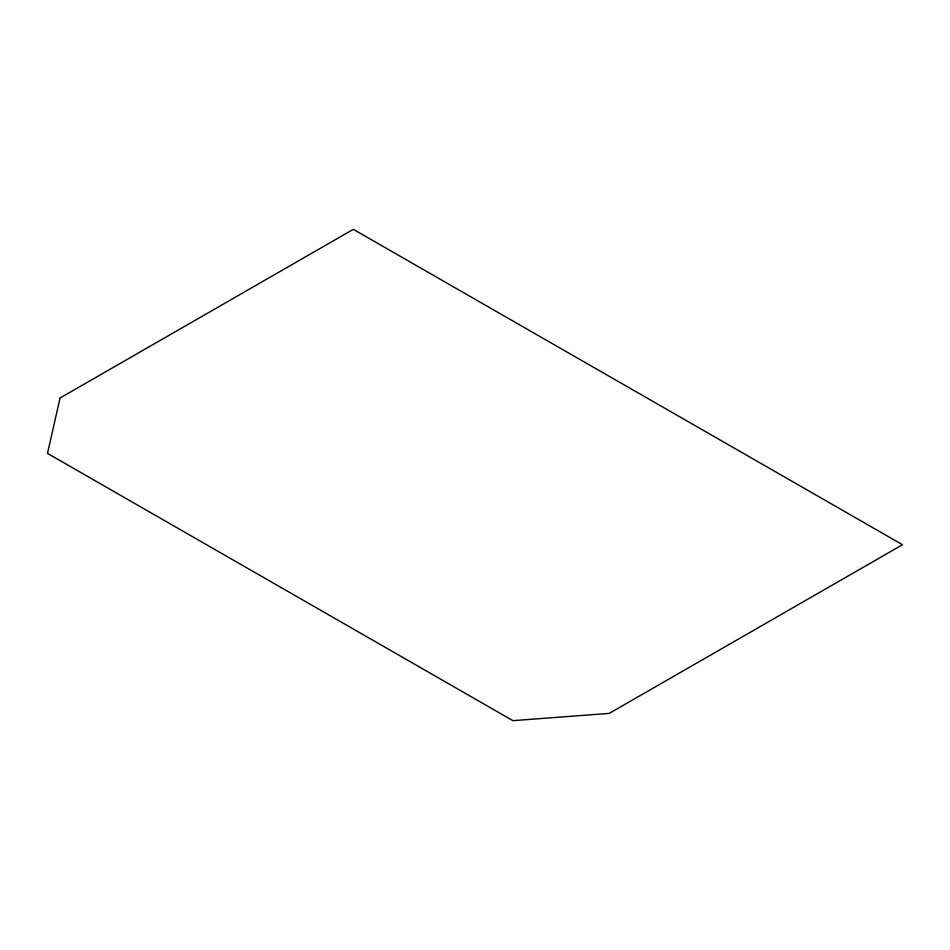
<?xml version="1.0" encoding="UTF-8"?>
<svg xmlns="http://www.w3.org/2000/svg" width="950" height="950" viewBox="0 0 950 950"><rect width="100%" height="100%" fill="white"/><g stroke="black" fill="none" stroke-linecap="round" stroke-linejoin="round"><path stroke-width="1.43" d="M60.052 398.014L47.5 453.376L512.905 720.658L609.211 713.403L902.5 544.73L353.329 229.342L60.052 398.014"/></g></svg>
